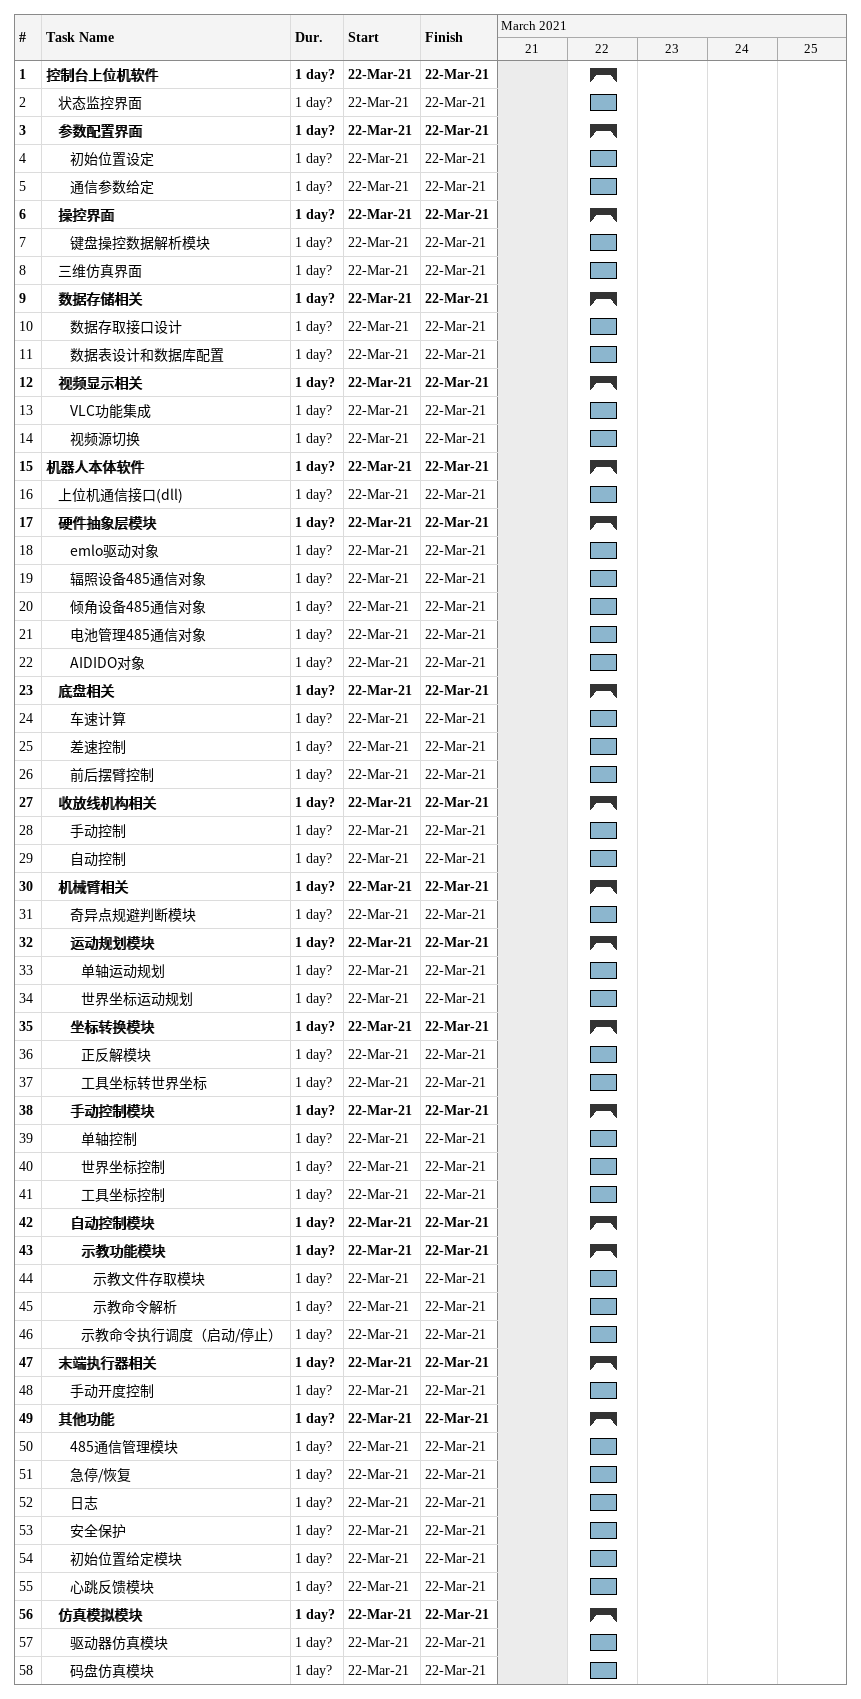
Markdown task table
| ID | Level | Task | Duration | Start | Finish |
|---|---|---|---|---|---|
| 1 | 1 | **控制台上位机软件** | 1d? | 2021-03-22 | 2021-03-22 |
| 2 | 2 | 状态监控界面 | 1d? | 2021-03-22 | 2021-03-22 |
| 3 | 2 | **参数配置界面** | 1d? | 2021-03-22 | 2021-03-22 |
| 4 | 3 | 初始位置设定 | 1d? | 2021-03-22 | 2021-03-22 |
| 5 | 3 | 通信参数给定 | 1d? | 2021-03-22 | 2021-03-22 |
| 6 | 2 | **操控界面** | 1d? | 2021-03-22 | 2021-03-22 |
| 7 | 3 | 键盘操控数据解析模块 | 1d? | 2021-03-22 | 2021-03-22 |
| 8 | 2 | 三维仿真界面 | 1d? | 2021-03-22 | 2021-03-22 |
| 9 | 2 | **数据存储相关** | 1d? | 2021-03-22 | 2021-03-22 |
| 10 | 3 | 数据存取接口设计 | 1d? | 2021-03-22 | 2021-03-22 |
| 11 | 3 | 数据表设计和数据库配置 | 1d? | 2021-03-22 | 2021-03-22 |
| 12 | 2 | **视频显示相关** | 1d? | 2021-03-22 | 2021-03-22 |
| 13 | 3 | VLC功能集成 | 1d? | 2021-03-22 | 2021-03-22 |
| 14 | 3 | 视频源切换 | 1d? | 2021-03-22 | 2021-03-22 |
| 15 | 1 | **机器人本体软件** | 1d? | 2021-03-22 | 2021-03-22 |
| 16 | 2 | 上位机通信接口(dll) | 1d? | 2021-03-22 | 2021-03-22 |
| 17 | 2 | **硬件抽象层模块** | 1d? | 2021-03-22 | 2021-03-22 |
| 18 | 3 | emlo驱动对象 | 1d? | 2021-03-22 | 2021-03-22 |
| 19 | 3 | 辐照设备485通信对象 | 1d? | 2021-03-22 | 2021-03-22 |
| 20 | 3 | 倾角设备485通信对象 | 1d? | 2021-03-22 | 2021-03-22 |
| 21 | 3 | 电池管理485通信对象 | 1d? | 2021-03-22 | 2021-03-22 |
| 22 | 3 | AIDIDO对象 | 1d? | 2021-03-22 | 2021-03-22 |
| 23 | 2 | **底盘相关** | 1d? | 2021-03-22 | 2021-03-22 |
| 24 | 3 | 车速计算 | 1d? | 2021-03-22 | 2021-03-22 |
| 25 | 3 | 差速控制 | 1d? | 2021-03-22 | 2021-03-22 |
| 26 | 3 | 前后摆臂控制 | 1d? | 2021-03-22 | 2021-03-22 |
| 27 | 2 | **收放线机构相关** | 1d? | 2021-03-22 | 2021-03-22 |
| 28 | 3 | 手动控制 | 1d? | 2021-03-22 | 2021-03-22 |
| 29 | 3 | 自动控制 | 1d? | 2021-03-22 | 2021-03-22 |
| 30 | 2 | **机械臂相关** | 1d? | 2021-03-22 | 2021-03-22 |
| 31 | 3 | 奇异点规避判断模块 | 1d? | 2021-03-22 | 2021-03-22 |
| 32 | 3 | **运动规划模块** | 1d? | 2021-03-22 | 2021-03-22 |
| 33 | 4 | 单轴运动规划 | 1d? | 2021-03-22 | 2021-03-22 |
| 34 | 4 | 世界坐标运动规划 | 1d? | 2021-03-22 | 2021-03-22 |
| 35 | 3 | **坐标转换模块** | 1d? | 2021-03-22 | 2021-03-22 |
| 36 | 4 | 正反解模块 | 1d? | 2021-03-22 | 2021-03-22 |
| 37 | 4 | 工具坐标转世界坐标 | 1d? | 2021-03-22 | 2021-03-22 |
| 38 | 3 | **手动控制模块** | 1d? | 2021-03-22 | 2021-03-22 |
| 39 | 4 | 单轴控制 | 1d? | 2021-03-22 | 2021-03-22 |
| 40 | 4 | 世界坐标控制 | 1d? | 2021-03-22 | 2021-03-22 |
| 41 | 4 | 工具坐标控制 | 1d? | 2021-03-22 | 2021-03-22 |
| 42 | 3 | **自动控制模块** | 1d? | 2021-03-22 | 2021-03-22 |
| 43 | 4 | **示教功能模块** | 1d? | 2021-03-22 | 2021-03-22 |
| 44 | 5 | 示教文件存取模块 | 1d? | 2021-03-22 | 2021-03-22 |
| 45 | 5 | 示教命令解析 | 1d? | 2021-03-22 | 2021-03-22 |
| 46 | 4 | 示教命令执行调度（启动/停止） | 1d? | 2021-03-22 | 2021-03-22 |
| 47 | 2 | **末端执行器相关** | 1d? | 2021-03-22 | 2021-03-22 |
| 48 | 3 | 手动开度控制 | 1d? | 2021-03-22 | 2021-03-22 |
| 49 | 2 | **其他功能** | 1d? | 2021-03-22 | 2021-03-22 |
| 50 | 3 | 485通信管理模块 | 1d? | 2021-03-22 | 2021-03-22 |
| 51 | 3 | 急停/恢复 | 1d? | 2021-03-22 | 2021-03-22 |
| 52 | 3 | 日志 | 1d? | 2021-03-22 | 2021-03-22 |
| 53 | 3 | 安全保护 | 1d? | 2021-03-22 | 2021-03-22 |
| 54 | 3 | 初始位置给定模块 | 1d? | 2021-03-22 | 2021-03-22 |
| 55 | 3 | 心跳反馈模块 | 1d? | 2021-03-22 | 2021-03-22 |
| 56 | 2 | **仿真模拟模块** | 1d? | 2021-03-22 | 2021-03-22 |
| 57 | 3 | 驱动器仿真模块 | 1d? | 2021-03-22 | 2021-03-22 |
| 58 | 3 | 码盘仿真模块 | 1d? | 2021-03-22 | 2021-03-22 |
